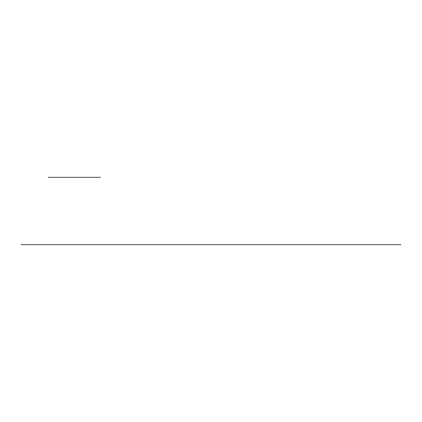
<?xml version="1.0" encoding="UTF-8"?>
<svg xmlns="http://www.w3.org/2000/svg" width="422" height="422" viewBox="0 0 422 422"><rect width="100%" height="100%" fill="white"/><g stroke="black" fill="none" stroke-linecap="round" stroke-linejoin="round"><path stroke-width="0.63" d="M48.198 177.214L100.436 177.214M21.1 244.786L400.9 244.786"/></g></svg>
